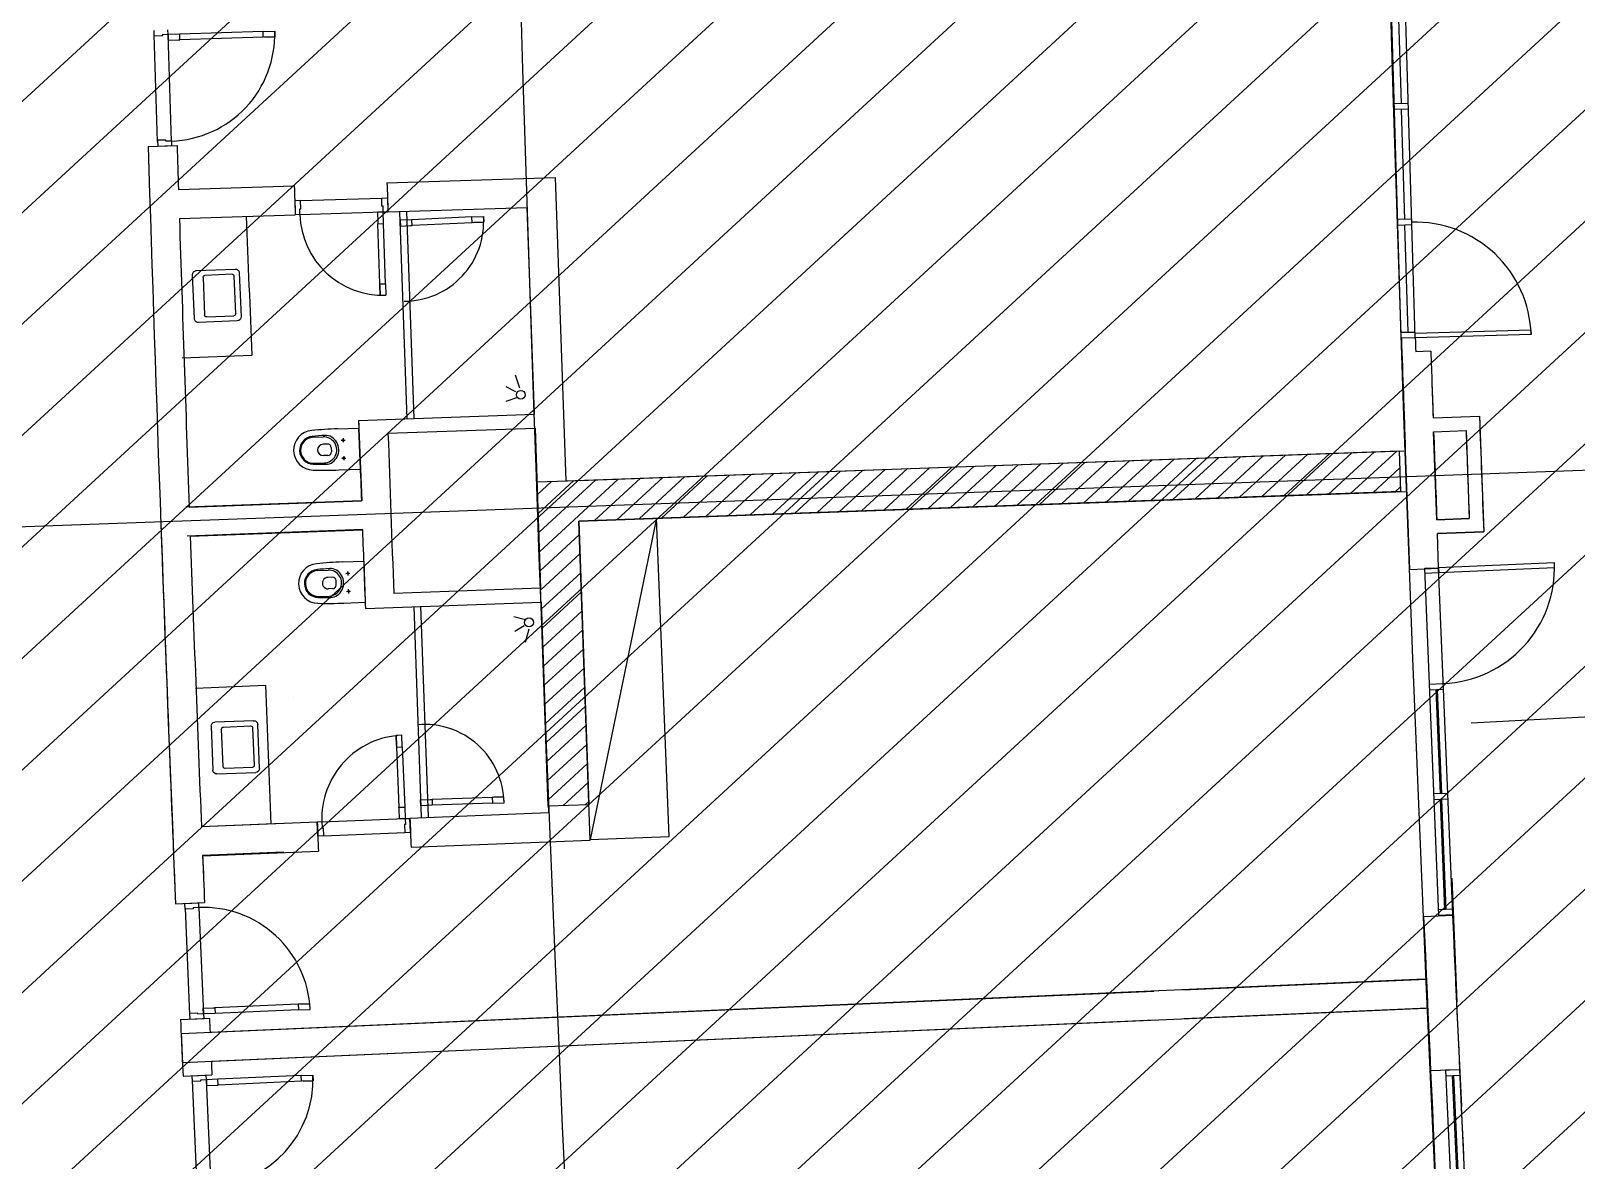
# Model space of a CAD drawing. Extents: x -678889171 to 586587, y -792238163 to 335485.
# Drawn here: x -678721617 to -678708285, y -792076252 to -792066502 of the extents above; entities that cross this region are included whole.
import ezdxf
from ezdxf.enums import TextEntityAlignment as Align

# ---------------------------------------------------------------- set-up
doc = ezdxf.new("R2010")
doc.units = 0
doc.header["$MEASUREMENT"] = 0
doc.layers.get('0').update_dxf_attribs({"color": 8})
for name, color, linetype in [('A-FLOR-PATT', 252, 'Continuous'), ('A-SITE-PATT', 252, 'Continuous'), ('A-WALL', 252, 'Continuous')]:
    doc.layers.add(name, color=color, linetype=linetype)
doc.layers.add('BASEMENT3 LAYOUT$0$HATCH3', color=252, linetype='Continuous', lineweight=15)
doc.styles.add('Ground floor Towers$0$$Bas01-Rname$0$EN-SC', font='swissc.ttf')
doc.styles.add('Ground floor Towers$0$$Bas01-Rname$0$EN-SCL', font='swisscl.ttf')
doc.styles.add('Ground floor Towers$0$04-Ground Floor$0$V2-lower ground$0$LEVEL  FOR LICENSE LOWER GR$0$$LG- LEVEL$0$AR-SR', font='sarb.shx')

# ---------------------------------------------------------------- blocks, each defined once
blk = doc.blocks.new('A$C61C61320')
at = {"layer": 'BASEMENT3 LAYOUT$0$HATCH3'}
h = blk.add_hatch(dxfattribs=at)
h.set_pattern_fill('JIS_WOOD', color=256, scale=1000, style=0)
h.set_pattern_definition([(45, (-845711.5632553247, -468029.5931597503), (-499.9999991609842, 499.9999991609843), [])])
h.paths.add_polyline_path([(11086.00013759569, -61354.85490543771), (12440.74077330553, -169431.9252005816), (-18168.17453308101, -169031.9252005816), (-24087.31416799291, -98540.68329571502), (-23668.41511030192, -60233.84526748693)])
blk.add_line((2406.59903394361, -131961.077518906), (14788.43131606025, -130775.3980274644))
blk = doc.blocks.new('GR')
at = {"layer": 'A-FLOR-PATT'}
for p, q in [((89486.40974282326, 118692.9862624018), (89068.0241117713, 124678.381275576)), ((89606.11764308672, 118701.3539750229), (89187.73201203479, 124686.748988197)), ((89405.05854247494, 120717.2409356587), (89338.81415089173, 121664.9284794112)), ((79566.53155882582, 120940.8243389792), (78848.42352320037, 120888.6625793287)), ((79566.53155882582, 120940.8243389792), (79666.26878599601, 120948.0690278196)), ((79570.153903246, 120890.9557253941), (79566.53155882582, 120940.8243389792)), ((79666.26878599601, 120948.0690278196), (79669.89113041619, 120898.2004142345)), ((78629.72609231007, 120862.7505411629), (78626.1037478899, 120912.619154748)), ((78695.65276075718, 119955.1417739141), (78629.00162342597, 120872.72426388)), ((78699.54215132911, 120867.8218233512), (78629.72609231007, 120862.7505411629)), ((78748.68629603018, 120881.4178904884), (78698.81768244508, 120877.7955460682)), ((78698.81768244508, 120877.7955460682), (78699.54215132911, 120867.8218233512)), ((78748.68629603018, 120881.4178904884), (78745.78842049403, 120921.3127813564)), ((78848.42352320037, 120888.6625793287), (78748.68629603018, 120881.4178904884)), ((78748.68629603018, 120881.4178904884), (78752.30864045036, 120831.5492769033)), ((78815.33743336139, 119963.8354005225), (78748.68629603018, 120881.4178904884)), ((78752.30864045036, 120831.5492769033), (78839.08002808843, 120837.8521561944)), ((78839.08002808843, 120837.8521561944), (78852.04586762055, 120838.7939657436)), ((78852.04586762055, 120838.7939657436), (78848.42352320037, 120888.6625793287)), ((79570.153903246, 120890.9557253941), (78852.04586762055, 120838.7939657436)), ((79669.89113041619, 120898.2004142345), (79570.153903246, 120890.9557253941)), ((79669.89113041619, 120898.2004142345), (79583.11974277812, 120891.8975349434)), ((79583.11974277812, 120891.8975349434), (79669.89113041619, 120898.2004142345)), ((89464.91249260667, 120721.4247919692), (89345.20459234327, 120713.0570793481)), ((89468.39903953213, 120671.5465001927), (89348.69113926873, 120663.1787875717)), ((89474.78948098361, 119719.6751001296), (89408.5450894004, 120667.3626438822)), ((78614.77824207055, 119909.1692062434), (78865.18599194496, 119926.6353388298)), ((78764.74435089224, 119970.1867788194), (78694.9282918732, 119965.1154966311)), ((78694.9282918732, 119965.1154966311), (78698.55063629338, 119915.246883046)), ((78698.55063629338, 119915.246883046), (78818.23530889752, 119923.9405096545)), ((78765.46881977629, 119960.2130561024), (78764.74435089224, 119970.1867788194)), ((78815.33743336139, 119963.8354005225), (78765.46881977629, 119960.2130561024)), ((78815.33743336139, 119963.8354005225), (78818.23530889752, 119923.9405096545)), ((80687.66429750784, 119678.6666192208), (82136.35555257423, 119783.2900336378)), ((82136.35555257423, 119783.2900336378), (82334.22640988286, 117169.5631430691)), ((78636.56379964008, 119620.0671110128), (78636.89936517886, 119620.0905169665)), ((78892.34007484454, 119549.0096274335), (79889.7424207686, 119621.0412895376)), ((89534.64343111531, 119723.8589564401), (89414.93553085192, 119715.4912438191)), ((89538.1299780408, 119673.9806646637), (89418.42207777734, 119665.6129520426)), ((89542.77714602956, 118747.0484104888), (89478.27602790904, 119669.7968083532)), ((79949.02059379513, 119494.9568899459), (79899.15075222691, 119491.3514909445)), ((79899.15075222691, 119491.3514909445), (79907.80370983042, 119371.6638711809)), ((79949.02059379513, 119494.9568899459), (80647.19837575003, 119545.4324759664)), ((79954.06815239716, 119425.1391117505), (79949.02059379513, 119494.9568899459)), ((80647.19837575003, 119545.4324759664), (80697.06821731824, 119549.0378749679)), ((80652.24593435207, 119475.614697771), (80647.19837575003, 119545.4324759664)), ((80662.21990266572, 119476.3357775713), (80652.24593435207, 119475.614697771)), ((80665.82530166718, 119426.4659360031), (80662.21990266572, 119476.3357775713)), ((80697.06821731824, 119549.0378749679), (80705.72117492175, 119429.3502552043)), ((80705.72344803298, 119429.3197328937), (81905.87570121874, 119515.9938438262)), ((82040.77187561028, 117734.115687347), (81905.87570121874, 119515.9938438262)), ((35121.24014303024, 113310.0954566553), (113265, 119325)), ((78910.39907422173, 119299.6627301904), (79907.80150400673, 119371.6943983509)), ((79947.69958308499, 119374.548190382), (79907.80370983042, 119371.6638711809)), ((79944.09418408351, 119424.4180319502), (79954.06815239716, 119425.1391117505)), ((79947.69958308499, 119374.548190382), (79944.09418408351, 119424.4180319502)), ((79947.69958308499, 119374.548190382), (80665.82530166718, 119426.4659360031)), ((80665.82530166718, 119426.4659360031), (80615.95546009898, 119422.8605370017)), ((80615.95546009898, 119422.8605370017), (80622.22885436151, 119336.087012673)), ((80622.22885436151, 119336.087012673), (80623.1662581019, 119323.1208538652)), ((80623.1662581019, 119323.1208538652), (80673.0360996701, 119326.7262528667)), ((80665.82530166718, 119426.4659360031), (80705.72117492175, 119429.3502552043)), ((80673.0360996701, 119326.7262528667), (80665.82530166718, 119426.4659360031)), ((80710.53224928533, 118808.0799005573), (80673.0360996701, 119326.7262528667)), ((80943.91053416472, 117651.0783605461), (80809.01435977318, 119432.9565170252)), ((80914.10944173374, 119369.3441720763, -7.201218117357597e-08), (80814.48949563956, 119360.6340434786, -7.201218117357597e-08)), ((80814.48949563956, 119360.6340434786, -7.201218117357597e-08), (80818.84455993838, 119310.8240704316, -7.201218117357597e-08)), ((81003.7393346072, 117655.6076692807), (80868.84316021566, 119437.4858257598)), ((81432.1331614234, 119414.636840784, -7.178356899076456e-08), (80914.10944173374, 119369.3441720763, -7.200660526813213e-08)), ((80918.46450603257, 119319.5341990292, -7.201218117357597e-08), (80914.10944173374, 119369.3441720763, -7.201218117357597e-08)), ((81436.48822572222, 119364.8268677369, -7.178356898927422e-08), (80918.46450603257, 119319.5341990292, -7.200660526664178e-08)), ((81432.1331614234, 119414.636840784, -7.174067739747278e-08), (81531.75310751755, 119423.3469693816, -7.174067739747278e-08)), ((81436.48822572222, 119364.8268677369, -7.174067739747278e-08), (81432.1331614234, 119414.636840784, -7.174067739747278e-08)), ((81536.10817181638, 119373.5369963345, -7.174067739747278e-08), (81436.48822572222, 119364.8268677369, -7.174067739747278e-08)), ((81536.10817181638, 119373.5369963345, -7.174067739747278e-08), (81449.43881871445, 119365.9591844546, -7.174067739747278e-08)), ((81449.43881871445, 119365.9591844546, -7.174067739747278e-08), (81536.10817181638, 119373.5369963345, -7.174067739747278e-08)), ((81531.75310751755, 119423.3469693816, -7.174067739747278e-08), (81536.10817181638, 119373.5369963345, -7.174067739747278e-08)), ((80660.66240771711, 118804.4745015559), (80623.1662581019, 119323.1208538652)), ((80818.84455993838, 119310.8240704316, -7.201218117357597e-08), (80905.51391304031, 119318.4018823115, -7.201218117357597e-08)), ((80905.51391304031, 119318.4018823115, -7.201218117357597e-08), (80918.46450603257, 119319.5341990292, -7.201218117357597e-08)), ((80660.66240771713, 118804.4745015559), (80710.53224928533, 118808.0799005573)), ((80667.87320572005, 118704.7348184195), (80660.66240771713, 118804.4745015559)), ((80667.87320572005, 118704.7348184195), (80661.5998114575, 118791.5083427481)), ((80661.5998114575, 118791.5083427481), (80667.87320572005, 118704.7348184195)), ((80710.53224928533, 118808.0799005573), (80717.74304728826, 118708.3402174209)), ((89603.32849450542, 118741.2566146623), (90600.89449188884, 118810.9853302002)), ((90600.89449188884, 118810.9853302002), (90603.68364047012, 118771.0826905608)), ((80717.74304728826, 118708.3402174209), (80667.87320572005, 118704.7348184195)), ((89482.92319589779, 118742.8645541783), (89602.63109616128, 118751.2322667994)), ((89603.42927402881, 118751.2880603017), (89483.71979450827, 118742.9202372889)), ((89606.91582095422, 118701.4097685252), (89487.20634143369, 118693.0419455125)), ((89606.11764308673, 118701.3539750229), (89603.32849450542, 118741.2566146623)), ((90603.68364047012, 118771.0826905608), (89606.11764308673, 118701.3539750229)), ((89745.5958814003, 118590.8108433183), (89615.91047523124, 118581.7456921664)), ((89766.69760042877, 118314.1421195205), (89789.06385752856, 118018.7333667148)), ((78982.68534047072, 118096.0467739329), (79583.72737473536, 118144.9839161729)), ((81905.93595024574, 117954.4245746666), (81864.21078331415, 118064.3747842319)), ((89788.8114224135, 118017.5474649269), (90187.83675160588, 118048.300876959)), ((89789.01934422355, 118017.5634897372), (90187.83675160585, 118048.3008769592)), ((90187.83675160585, 118048.3008769592), (90264.68067804805, 117051.2514787787)), ((81870.83165750818, 117921.8766393276), (81785.1502036399, 117961.0410627584)), ((81886.9109889072, 117872.1200220675), (81789.17342895607, 117835.0294515214)), ((89798.15273099847, 117897.9115402952), (90077.41278462436, 117919.4344834894)), ((89798.15273099858, 117897.9115402949), (90077.32487510156, 117919.4277081854)), ((89856.55374628195, 117140.1587314574), (89798.15273099847, 117897.9115402952)), ((90077.41278462436, 117919.4344834894), (90135.8141399229, 117161.6773145201)), ((80525.73810541828, 117619.5903552574), (82040.77187561028, 117734.115687347)), ((80526.41019528489, 117619.6411602735, 1.526514042136539e-07), (80581.2712408562, 116927.577748732, 1.526514042136539e-07)), ((80784.08397697864, 117518.7770237173), (82049.83049313554, 117614.4580857215)), ((82049.83049313554, 117614.4580857215), (82154.18175955837, 116236.0554506692)), ((82334.22640988286, 117169.5631430691), (89546.81585283892, 117721.7749063256)), ((82526.8901242259, 117184.4071151935), (89506.35196247758, 117720.2422263273)), ((87574.3613131198, 117220.8873082061, 1.820218488482193e-08), (87954.58199848986, 117601.1079935762, 1.820218488482193e-08)), ((87765.83829510018, 117235.5875948898, 1.820218488482193e-08), (88146.05898047019, 117615.8082802599, 1.820218488482193e-08)), ((87957.3152770805, 117250.2878815735, 1.820218488482193e-08), (88337.53596245052, 117630.5085669436, 1.820218488482193e-08)), ((88148.79225906084, 117264.9881682572, 1.820218488482193e-08), (88529.01294443084, 117645.2088536272, 1.820218488482193e-08)), ((88340.26924104117, 117279.6884549409, 1.820218488482193e-08), (88720.48992641117, 117659.9091403109, 1.820218488482193e-08)), ((88531.74622302149, 117294.3887416246, 1.820218488482193e-08), (88911.9669083915, 117674.6094269946, 1.820218488482193e-08)), ((88723.22320500186, 117309.0890283084, 1.820218488482193e-08), (89103.44389037183, 117689.3097136783, 1.820218488482193e-08)), ((88914.70018698218, 117323.789314992, 1.820218488482193e-08), (89294.92087235216, 117704.010000362, 1.820218488482193e-08)), ((89106.17716896252, 117338.4896016757, 1.820218488482193e-08), (89486.39785433249, 117718.7102870457, 1.820218488482193e-08)), ((89506.35196247758, 117720.2422263273), (89533.1437161706, 117371.269158693)), ((89639.97110120859, 116702.5114296149), (89561.02289685166, 117722.8626289648)), ((80138.89765931426, 117457.3544794261, 5.370380428590537e-08), (80227.10420081347, 117464.5396600863, 5.370380830146865e-08)), ((80348.16037128547, 117539.1639966765, 5.370382239525331e-08), (80531.87350424158, 117553.1289952588, 5.370382239525331e-08)), ((80398.5294590266, 117460.2548029031, 5.37038160427639e-08), (80401.18233900705, 117425.3554873252, 5.37038160427639e-08)), ((80558.78128690057, 117199.1502229681, 5.370382239525331e-08), (80531.87350424158, 117553.1289952588, 5.370382239525331e-08)), ((85851.06847529678, 117088.5847280528, 1.820218488482193e-08), (86231.28916066691, 117468.8054134229, 1.820218488482193e-08)), ((86042.54545727713, 117103.2850147365, 1.820218488482193e-08), (86422.76614264723, 117483.5057001066, 1.820218488482193e-08)), ((86234.02243925746, 117117.9853014202, 1.820218488482193e-08), (86614.24312462757, 117498.2059867903, 1.820218488482193e-08)), ((86425.4994212378, 117132.6855881039, 1.820218488482193e-08), (86805.72010660789, 117512.906273474, 1.820218488482193e-08)), ((86616.97640321814, 117147.3858747876, 1.820218488482193e-08), (86997.1970885882, 117527.6065601577, 1.820218488482193e-08)), ((86808.45338519847, 117162.0861614713, 1.820218488482193e-08), (87188.67407056855, 117542.3068468414, 1.820218488482193e-08)), ((86999.93036717881, 117176.786448155, 1.820218488482193e-08), (87380.15105254887, 117557.0071335251, 1.820218488482193e-08)), ((87191.40734915916, 117191.4867348387, 1.820218488482193e-08), (87571.6280345292, 117571.7074202088, 1.820218488482193e-08)), ((87382.8843311395, 117206.1870215224, 1.820218488482193e-08), (87763.10501650954, 117586.4077068925, 1.820218488482193e-08)), ((89297.65415094286, 117353.1898883595, 1.820218488482193e-08), (89517.64252302813, 117573.1782604447, 1.820218488482193e-08)), ((80267.01051818843, 117404.7263796917, 5.370380990129217e-08), (80228.03687322662, 117401.76378857, 5.370380812776408e-08)), ((80299.19811438135, 117377.086577751, 5.370381126253991e-08), (80302.16933995948, 117337.9993443037, 5.370381126253991e-08)), ((80382.40624122784, 117441.478705124, 5.370381524870272e-08), (80417.3055568058, 117444.1315851044, 5.370381683682507e-08)), ((89533.1437161706, 117371.269158693), (82460.35008218177, 116828.2686737315)), ((82460.35561704103, 116828.1955623559), (89573.63627353794, 117372.8040257835)), ((84127.77563747372, 116956.2821478995, 1.820218488482193e-08), (84507.99632284392, 117336.5028332697, 1.820218488482193e-08)), ((84319.25261945404, 116970.9824345832, 1.820218488482193e-08), (84699.47330482425, 117351.2031199534, 1.820218488482193e-08)), ((84510.7296014344, 116985.6827212669, 1.820218488482193e-08), (84890.95028680458, 117365.9034066371, 1.820218488482193e-08)), ((84702.20658341475, 117000.3830079506, 1.820218488482193e-08), (85082.4272687849, 117380.6036933208, 1.820218488482193e-08)), ((84893.68356539507, 117015.0832946343, 1.820218488482193e-08), (85273.90425076523, 117395.3039800045, 1.820218488482193e-08)), ((85085.1605473754, 117029.783581318, 1.820218488482193e-08), (85465.38123274555, 117410.0042666881, 1.820218488482193e-08)), ((85276.63752935574, 117044.4838680017, 1.820218488482193e-08), (85656.85821472589, 117424.7045533718, 1.820218488482193e-08)), ((85468.1145113361, 117059.1841546854, 1.820218488482193e-08), (85848.33519670625, 117439.4048400556, 1.820218488482193e-08)), ((85659.59149331643, 117073.8844413691, 1.820218488482193e-08), (86039.81217868658, 117454.1051267392, 1.820218488482193e-08)), ((89489.13113292323, 117367.8901750431, 1.820218488482193e-08), (89530.24657058604, 117409.0056127059, 1.820218488482193e-08)), ((80155.84383519812, 117234.4231955514, 5.370380428590538e-08), (80244.12295308014, 117240.6536153079, 5.370380830146865e-08)), ((80274.52953801877, 117305.8117481108, 5.370380990129217e-08), (80235.55589305697, 117302.8491569891, 5.370380812776408e-08)), ((80375.06815394448, 117185.1852243859, 5.370382239525331e-08), (80558.78128690057, 117199.1502229681, 5.370382239525331e-08)), ((80394.15470971276, 117286.9245932787, 5.370381524870272e-08), (80429.05402529071, 117289.5774732592, 5.370381683682507e-08)), ((80410.2779275115, 117305.700691058, 5.37038160427639e-08), (80412.93080749197, 117270.80137548, 5.37038160427639e-08)), ((82130.37891551037, 116549.8756836058, 1.820218488482193e-08), (82784.70348502096, 117204.2002531164, 1.820218488482193e-08)), ((82527.82388838357, 117183.6837210992), (83162.15245859703, 117232.4866838714)), ((82595.959781631, 116838.6798544298, 1.820218488482193e-08), (82976.18046700128, 117218.9005398001, 1.820218488482193e-08)), ((82787.43676361136, 116853.3801411136, 1.820218488482193e-08), (83167.65744898163, 117233.6008264838, 1.820218488482193e-08)), ((82978.91374559168, 116868.0804277972, 1.820218488482193e-08), (83359.13443096195, 117248.3011131675, 1.820218488482193e-08)), ((83170.39072757201, 116882.7807144809, 1.820218488482193e-08), (83550.61141294226, 117263.0013998512, 1.820218488482193e-08)), ((83361.86770955239, 116897.4810011647, 1.820218488482193e-08), (83742.0883949226, 117277.7016865349, 1.820218488482193e-08)), ((83553.34469153271, 116912.1812878484, 1.820218488482193e-08), (83933.56537690293, 117292.4019732186, 1.820218488482193e-08)), ((83744.82167351304, 116926.8815745321, 1.820218488482193e-08), (84125.04235888326, 117307.1022599023, 1.820218488482193e-08)), ((83936.29865549342, 116941.5818612158, 1.820218488482193e-08), (84316.5193408636, 117321.802546586, 1.820218488482193e-08)), ((82084.95583505128, 117150.4784378125), (82526.8901242259, 117184.4071151935)), ((82296.3992742383, 114357.4678330652), (82084.95583505128, 117150.4784378125)), ((82093.0477181926, 117042.874572178, 1.820218488482193e-08), (82210.27253907998, 117160.0993930653, 1.820218488482193e-08)), ((82105.49145063186, 116878.5416093206, 1.820218488482193e-08), (82401.74952106031, 117174.799679749, 1.820218488482193e-08)), ((82117.93518307115, 116714.2086464633, 1.820218488482193e-08), (82593.22650304063, 117189.4999664327, 1.820218488482193e-08)), ((90135.8141399229, 117161.6773145201), (89856.55374628195, 117140.1587314574)), ((89856.55374638876, 117140.1587300715), (90135.72589049174, 117161.674897962)), ((80581.42003858452, 116927.5893654168, 1.526514042136539e-07), (79068.28124361979, 116809.458150452)), ((79096.19798708119, 116811.9461813118, 1.526514042136539e-07), (80578.58936775685, 116925.7086574645, 1.526514042136539e-07)), ((89865.86278552655, 117020.5203183904), (90264.68019290885, 117051.2577056125)), ((90264.68067804805, 117051.2514787787), (89865.86278552673, 117020.5203183904)), ((89889.04441993366, 116723.9287874158), (89865.86278559618, 117020.5203183957)), ((82460.35008218177, 116828.2686737315), (82645.40061015278, 114383.8888006837)), ((82668.36053852346, 114080.605219646), (82460.35561704103, 116828.1955623559)), ((83129.95656136502, 116879.4616882137), (82667.99487819624, 114085.4353206674)), ((83348.1300220497, 114139.1773048449), (83129.95656136502, 116879.4616882137)), ((90885.44813996223, 116808.7005563494), (89888.83301058612, 116726.4916954843)), ((90888.73649439783, 116768.8359514334), (90885.44813996223, 116808.7005563494)), ((80601.02720480469, 116678.3593886714, 1.52666415514833e-07), (79087.7396121116, 116560.2165570218)), ((79115.37844042745, 116562.6830415727, 1.526514042136539e-07), (80597.76994584138, 116676.4455272981, 1.526514042136539e-07)), ((82142.82264794965, 116385.5427207485, 1.820218488482193e-08), (82469.1611357039, 116711.8812085027, 1.820218488482193e-08)), ((89639.97110120859, 116702.5114296149), (89889.04441993366, 116723.9287874158)), ((89769.23012507346, 116716.7770079715), (89888.836227305, 116726.4919608253)), ((90012.10394641806, 113726.6244521802), (89769.23012507346, 116716.7770079715)), ((89772.61684387572, 116675.6615173676), (89892.22294610731, 116685.3764702213)), ((89888.83301058612, 116726.4916954843), (89892.1213650217, 116686.6270905684)), ((90131.71004864966, 113736.3394050339), (89888.83622730499, 116726.4919608253)), ((89892.1213650217, 116686.6270905684), (90888.73649439783, 116768.8359514334)), ((82155.26638038892, 116221.2097578911, 1.820218488482193e-08), (82481.60208899356, 116547.5454664958, 1.820218488482193e-08)), ((80436.21087296141, 116392.2250899609, 5.19594785643961e-08), (80619.89941011369, 116406.5099674475, 5.19594785643961e-08)), ((80619.89941011369, 116406.5099674475, 5.19594785643961e-08), (80647.4235359813, 116052.5785863929, 5.19594785643961e-08)), ((80227.09093333616, 116310.0513071258, 5.195946045504817e-08), (80315.28482953765, 116317.3900711345, 5.195946447061145e-08)), ((80355.29523940658, 116257.6463703778, 5.195946607043497e-08), (80316.3268122978, 116254.6159188552, 5.195946429690688e-08)), ((80470.62679059443, 116294.5995789133, 5.195947141784552e-08), (80505.521433797, 116297.3132251256, 5.195947300596787e-08)), ((80489.43093530186, 116278.5090804182, 5.195947221190669e-08), (80486.71728908956, 116313.4037236208, 5.195947221190669e-08)), ((82167.71011282818, 116056.8767950337, 1.820218488482193e-08), (82494.04304228324, 116383.2097244888, 1.820218488482193e-08)), ((80362.98648809973, 116158.7449816436, 5.195946607043497e-08), (80324.01806099096, 116155.7145301211, 5.195946429690688e-08)), ((80390.57019980568, 116190.980658285, 5.19594674316827e-08), (80387.53091604791, 116230.0626586718, 5.19594674316827e-08)), ((80482.64436667747, 116140.0661590163, 5.195947141784552e-08), (80517.53900988004, 116142.7798052286, 5.195947300596787e-08)), ((80501.4485113849, 116123.9756605212, 5.195947221190669e-08), (80498.7348651726, 116158.8703037237, 5.195947221190669e-08)), ((82154.18175955837, 116236.0554506692), (80890.3833480512, 116137.1246764454)), ((82180.15384526744, 115892.5438321764, 1.820218488482193e-08), (82506.48399557293, 116218.8739824819, 1.820218488482193e-08)), ((80244.4252742558, 116087.1498696428, 5.195946045504817e-08), (80332.69340925729, 116093.5340005727, 5.195946447061145e-08)), ((80463.73499882904, 116038.2937089063, 5.19594785643961e-08), (80647.4235359813, 116052.5785863929, 5.19594785643961e-08)), ((80650.4990376937, 115997.9793034972), (82163.24040673023, 116116.3974574343)), ((81066.37906528467, 116033.3601306333), (81203.78315351135, 114218.3542972477)), ((81126.20786572715, 116037.8894393679), (81263.61195395383, 114222.8836059823)), ((82163.24040673023, 116116.3974574343), (82300.64449495691, 114301.3916240486)), ((82192.5975777067, 115728.210869319, 1.820218488482193e-08), (82518.92494886262, 116054.5382404749, 1.820218488482193e-08)), ((82034.28140331553, 115956.6366383798), (81932.02044615068, 115978.3400410708)), ((82026.00244476079, 115905.0059817439), (81947.32023437948, 115853.1960080982)), ((82065.672375658, 115878.2109067106), (82041.25705696829, 115763.1720856447)), ((82205.04131014599, 115563.8779064617, 1.820218488482193e-08), (82531.36590215228, 115890.2024984679, 1.820218488482193e-08)), ((82217.48504258522, 115399.5449436043, 1.820218488482193e-08), (82543.80685544199, 115725.866756461, 1.820218488482193e-08)), ((89850.1880655219, 115720.0594893744), (89969.79416775343, 115729.7744422282)), ((89854.2359625443, 115670.2236134445), (89973.84206477585, 115679.9385662984)), ((89907.93072688731, 115674.5849469749), (89980.79287329249, 114777.5391802154)), ((89919.89133711043, 115675.5564422602), (89992.75348351612, 114778.5106754959)), ((82229.92877502448, 115235.2119807469, 1.820218488482193e-08), (82556.24780873161, 115561.531014454, 1.820218488482193e-08)), ((82242.37250746378, 115070.8790178895, 1.820218488482193e-08), (82568.6887620213, 115397.1952724471, 1.820218488482193e-08)), ((79214.78726607781, 115253.2395029683), (79815.81510417291, 115302.3506898641)), ((80059.94485555851, 115209.2291783295, -3.542640613109899e-08), (80060.42895611741, 115209.2669722103)), ((82254.816239903, 114906.5460550321, 1.820218488482193e-08), (82581.12971531098, 115232.8595304401, 1.820218488482193e-08)), ((82267.25997234228, 114742.2130921748, 1.820218488482193e-08), (82593.57066860066, 115068.5237884332, 1.820218488482193e-08)), ((81009.38551386209, 114918.2799372451), (80959.5516038795, 114914.2079087769)), ((80959.5516038795, 114914.2079087769), (80966.63693341416, 114827.4969054072)), ((80966.63693341416, 114827.4969054072), (80959.5516038795, 114914.2079087769)), ((80959.5516038795, 114914.2079087769), (80967.6956608159, 114814.5400888117)), ((80967.6956608159, 114814.5400888117), (81017.52957079848, 114818.6121172799)), ((80967.69566081588, 114814.5400888117), (81010.04475688512, 114296.2674249929)), ((81017.52957079848, 114818.6121172799), (81009.38551386209, 114918.2799372451)), ((81017.52957079846, 114818.6121172799), (81059.8786668677, 114300.3394534611)), ((82279.70370478158, 114577.8801293174, 1.820218488482193e-08), (82606.01162189036, 114904.1880464262, 1.820218488482193e-08)), ((82292.1474372208, 114413.54716646, 1.820218488482193e-08), (82618.45257518001, 114739.8523044192, 1.820218488482193e-08)), ((90046.7042116113, 114782.8927995467), (89927.09810937579, 114773.1778467419)), ((90050.75210861335, 114733.0569236152), (89931.14600637785, 114723.3419708103)), ((90061.7508137407, 113780.8216616183), (89984.8407703149, 114727.7033042855)), ((90073.71142396425, 113781.7931568988), (89996.80138053847, 114728.6747995661)), ((82422.38227797952, 114367.0053119221, 1.820218488482193e-08), (82630.8935284697, 114575.5165624123, 1.820218488482193e-08)), ((81810.68953296242, 114414.2847159293, -2.237215928462845e-06), (81292.20061679967, 114374.6710337457, -2.237448200093919e-06)), ((81910.3989399168, 114421.9027317338, -2.237171260841485e-06), (81810.68953296242, 114414.2847159293, -2.237171260841485e-06)), ((81810.68953296242, 114414.2847159293, -2.237171260841485e-06), (81814.49854086469, 114364.4300124521, -2.237171260841485e-06)), ((81910.3989399168, 114421.9027317338, -2.237171260841485e-06), (81823.6517558665, 114415.2750579839, -2.237171260841485e-06)), ((81823.6517558665, 114415.2750579839, -2.237171260841485e-06), (81910.3989399168, 114421.9027317338, -2.237171260841485e-06)), ((81914.20794781907, 114372.0480282566, -2.237171260841485e-06), (81910.3989399168, 114421.9027317338, -2.237171260841485e-06)), ((82613.63788086374, 114381.4842195097, 1.820218488482193e-08), (82643.33448175938, 114411.1808204053, 1.820218488482193e-08)), ((81010.04475688512, 114296.2674249929), (81059.8786668677, 114300.3394534611)), ((81011.10348428685, 114283.3106083974), (81010.04475688512, 114296.2674249929)), ((81018.18881382151, 114196.5996050277), (81011.10348428685, 114283.3106083974)), ((81059.8786668677, 114300.3394534611), (81068.0227238041, 114200.6716334959)), ((82300.64449495691, 114301.3916240486), (81107.88991902872, 114203.9292617647)), ((81192.49120984529, 114367.0530179411, -2.237454006884696e-06), (81279.2383938956, 114373.6806916911, -2.237454006884696e-06)), ((81196.30021774756, 114317.1983144639, -2.237454006884696e-06), (81192.49120984529, 114367.0530179411, -2.237454006884696e-06)), ((81296.00962470194, 114324.8163302685, -2.237454006884696e-06), (81196.30021774756, 114317.1983144639, -2.237454006884696e-06)), ((81279.2383938956, 114373.6806916911, -2.237454006884696e-06), (81292.20061679967, 114374.6710337457, -2.237454006884696e-06)), ((81292.20061679967, 114374.6710337457, -2.237454006884696e-06), (81296.00962470194, 114324.8163302685, -2.237454006884696e-06)), ((81814.49854086469, 114364.4300124521, -2.239746388759991e-06), (81296.00962470194, 114324.8163302685, -2.239978660391066e-06)), ((81814.49854086469, 114364.4300124521, -2.237171260841485e-06), (81914.20794781907, 114372.0480282566, -2.237171260841485e-06)), ((82645.40061015278, 114383.8888006837), (82296.3992742383, 114357.4678330652)), ((80310.54729206882, 114138.7768007793), (79313.86900861666, 114057.3362245679)), ((80350.4144200549, 114142.0344235539), (80310.54729206885, 114138.7768007793)), ((80320.32016039251, 114019.1754168212), (80310.54729206885, 114138.7768007793)), ((80350.4144200549, 114142.0344235539), (81068.0227238041, 114200.6716334959)), ((80350.4144200549, 114142.0344235539), (80354.48644852311, 114092.2005135713)), ((81068.0227238041, 114200.6716334959), (81018.18881382151, 114196.5996050277)), ((81072.0947522723, 114150.8377235133), (81062.12797027577, 114150.0233178197)), ((81062.12797027577, 114150.0233178197), (81067.82881013124, 114080.2558438442)), ((81068.0227238041, 114200.6716334959), (81107.88985179017, 114203.9292562705)), ((81068.0227238041, 114200.6716334959), (81072.0947522723, 114150.8377235133)), ((81117.66272011383, 114084.3278723124), (81107.88985179017, 114203.9292562705)), ((82668.02561028757, 114085.0293725932), (83348.1300220497, 114139.1773048449)), ((80012.40698546002, 114116.5967029692), (79313.4191905968, 114058.9588231581)), ((80370.1540703751, 114023.2474452894), (80320.32016039251, 114019.1754168212)), ((80354.48644852311, 114092.2005135713), (80364.45323051962, 114093.0149192649)), ((80364.45323051962, 114093.0149192649), (80370.1540703751, 114023.2474452894)), ((80370.1540703751, 114023.2474452894), (81067.82881013124, 114080.2558438442)), ((81067.82881013124, 114080.2558438442), (81117.66272011383, 114084.3278723124)), ((81128.19886356872, 113954.7555283769), (82668.36053852344, 114080.605219646)), ((90110.53182672776, 114053.8727949448), (90197.90157734268, 112988.1996738964)), ((80032.19151442098, 113867.3796194497), (79333.69253934787, 113809.7820472611)), ((79334.17810419493, 113808.1625035219), (80330.85630384705, 113889.6030728858)), ((89884.52912184599, 113712.4700043282), (90133.6385964416, 113733.8904711062)), ((90127.6621516516, 113786.1752809165), (90008.05604941609, 113776.4603281116)), ((90131.71004865364, 113736.3394049849), (90012.10394641806, 113726.6244521802)), ((79118.1090231041, 113384.3634647596), (79367.2189485353, 113405.4480568482)), ((79197.8336181712, 113390.9958807988, -4.389445084931876e-09), (79317.420384437, 113400.9460232126, -4.383230884605823e-09)), ((79201.97951084358, 113341.1680615214, -4.389445084933493e-09), (79197.8336181712, 113390.9958807988, -4.389445084931876e-09)), ((79201.15033230903, 113351.1336253769, -4.389445084933173e-09), (79277.43475748097, 112434.3017506716, -4.38944508496292e-09)), ((79271.73845783192, 113346.9723112627, -4.385820134743297e-09), (79201.97951084358, 113341.1680615214, -4.389445084933493e-09)), ((79320.73709857491, 113361.0837677906, -4.383230884607116e-09), (79270.90927929744, 113356.9378751182, -4.385820134742975e-09)), ((79270.90927929744, 113356.9378751182, -4.385820134742975e-09), (79271.73845783192, 113346.9723112627, -4.385820134743297e-09)), ((79320.73709857491, 113361.0837677906, -4.383230884607116e-09), (79317.420384437, 113400.9460232126, -4.383230884605823e-09)), ((79320.73709857491, 113361.0837677906, -4.383230884607116e-09), (79397.02152374685, 112444.2518930853, -4.383230884636864e-09)), ((79460.19613161437, 112289.3130049185), (89912.41196172201, 113173.9855317894)), ((87831.69087734653, 112995.2948306568), (89929.82756232255, 113172.0116408577)), ((90276.5795594765, 112087.2433669721), (90184.03101927525, 113152.4792290956)), ((79211.00394411576, 112269.2123463794), (87582.57293102861, 112974.3127234603)), ((87852.5079887382, 112748.7419678711), (89950.57183306129, 112926.3214852541)), ((79481.15503382069, 112041.0808058116), (89933.73374431816, 112921.4554645836)), ((79232.12033842332, 112019.1148486871), (87603.3986910055, 112727.6574289107)), ((80210.05186722484, 112562.0723521899, -4.340767182407181e-09), (79492.53126962938, 112502.3714977075, -4.378052384363532e-09)), ((80309.70750577976, 112570.3641375347, -4.335588682135466e-09), (80210.05186722484, 112562.0723521899, -4.335588682135466e-09)), ((80210.05186722484, 112562.0723521899, -4.335588682135466e-09), (80214.19775989723, 112512.2445329124, -4.335588682135466e-09)), ((80309.70750577976, 112570.3641375347, -4.335588682135466e-09), (80223.00710023698, 112563.1502842847, -4.335588682135466e-09)), ((80223.00710023698, 112563.1502842847, -4.335588682135466e-09), (80309.70750577976, 112570.3641375347, -4.335588682135466e-09)), ((80313.85339845215, 112520.5363182572, -4.335588682135466e-09), (80309.70750577976, 112570.3641375347, -4.335588682135466e-09)), ((79201.0269607749, 112387.8060669738), (79450.13630429149, 112408.8906098093)), ((79346.36452593491, 112450.0715642684, -4.385820134772398e-09), (79276.60557894656, 112444.2673145271, -4.389445084962594e-09)), ((79276.60557894656, 112444.2673145271, -4.389445084962594e-09), (79280.75147161895, 112394.4394952496, -4.389445084964211e-09)), ((79280.75147161895, 112394.4394952496, -4.389445084964211e-09), (79400.33823788476, 112404.3896376633, -4.383230884638157e-09)), ((79347.19370446939, 112440.1060004129, -4.385820134772722e-09), (79346.36452593491, 112450.0715642684, -4.385820134772398e-09)), ((79397.02152374685, 112444.2518930853, -4.383230884636864e-09), (79347.19370446939, 112440.1060004129, -4.385820134772722e-09)), ((79392.87563107446, 112494.0797123628, -4.378725589398855e-09), (79479.57603661725, 112501.2935656127, -4.378725589398855e-09)), ((79397.02152374685, 112444.2518930853, -4.378725589398855e-09), (79392.87563107446, 112494.0797123628, -4.378725589398855e-09)), ((79496.67716230177, 112452.5436784301, -4.378725589398855e-09), (79397.02152374685, 112444.2518930853, -4.378725589398855e-09)), ((79397.02152374685, 112444.2518930853, -4.383230884636864e-09), (79400.33823788476, 112404.3896376633, -4.383230884638157e-09)), ((79479.57603661725, 112501.2935656127, -4.378725589398855e-09), (79492.53126962938, 112502.3714977075, -4.378725589398855e-09)), ((79492.53126962938, 112502.3714977075, -4.378725589398855e-09), (79496.67716230177, 112452.5436784301, -4.378725589398855e-09)), ((80214.19775989723, 112512.2445329125, -4.340767182408797e-09), (79496.67716230177, 112452.5436784301, -4.378052384365149e-09)), ((80214.19775989723, 112512.2445329124, -4.335588682135466e-09), (80313.85339845215, 112520.5363182572, -4.335588682135466e-09)), ((89996.53332865238, 112385.9191052835), (90245.70777434671, 112406.5700699875)), ((90244.21714141195, 112403.8324456219), (90124.67537537565, 112393.3555103397)), ((90124.67537537565, 112393.3555103397), (90386.5987562071, 109404.8113593234)), ((90244.21714141624, 112403.832445573), (90506.14052224763, 109415.2882945566)), ((90248.58253111283, 112354.0233764401), (90129.04076507658, 112343.5464411579)), ((90182.70664695295, 112348.2498514381), (90265.64905088292, 111401.8775369495)), ((90194.66082355658, 112349.2975449662), (90277.60322748656, 111402.9252304777)), ((79242.16920665892, 111900.5271975249), (79491.28719876226, 111921.5093085777)), ((79321.8772986886, 111907.3550862907, -4.389445084964211e-09), (79441.43943673288, 111917.5969194394, -4.383230884638157e-09)), ((79326.14472916724, 111857.5375287722, -4.389445084962594e-09), (79321.8772986886, 111907.3550862907, -4.389445084964211e-09)), ((79403.81196387847, 110950.8579819356, -4.389445084933173e-09), (79325.29124307145, 111867.5010402759, -4.38944508496292e-09)), ((79395.88930969304, 111863.5119314423, -4.385820134772398e-09), (79326.14472916724, 111857.5375287722, -4.389445084962594e-09)), ((79444.8533811158, 111877.7428734246, -4.383230884636864e-09), (79395.03582359731, 111873.475442946, -4.385820134772722e-09)), ((79395.03582359731, 111873.475442946, -4.385820134772722e-09), (79395.88930969304, 111863.5119314423, -4.385820134772398e-09)), ((79444.8533811158, 111877.7428734246, -4.383230884636864e-09), (79441.43943673288, 111917.5969194394, -4.383230884638157e-09)), ((79544.48849615279, 111886.2777343819, -4.378725589398855e-09), (79444.8533811158, 111877.7428734246, -4.378725589398855e-09)), ((79444.8533811158, 111877.7428734246, -4.378725589398855e-09), (79449.12081159445, 111827.9253159061, -4.378725589398855e-09)), ((79523.37410192283, 110961.0998150844, -4.383230884607116e-09), (79444.8533811158, 111877.7428734246, -4.383230884636864e-09)), ((80261.86132441908, 111947.7287332744, -4.340767182408797e-09), (79544.48849615279, 111886.2777343819, -4.378052384365149e-09)), ((79548.75592663142, 111836.4601768634, -4.378725589398855e-09), (79544.48849615279, 111886.2777343819, -4.378725589398855e-09)), ((80266.12875489773, 111897.9111757559, -4.340767182407181e-09), (79548.75592663142, 111836.4601768634, -4.378052384363532e-09)), ((80261.86132441908, 111947.7287332744, -4.335588682135466e-09), (80361.49643945607, 111956.2635942317, -4.335588682135466e-09)), ((80266.12875489773, 111897.9111757559, -4.335588682135466e-09), (80261.86132441908, 111947.7287332744, -4.335588682135466e-09)), ((80365.76386993472, 111906.4460367132, -4.335588682135466e-09), (80266.12875489773, 111897.9111757559, -4.335588682135466e-09)), ((80365.76386993472, 111906.4460367132, -4.335588682135466e-09), (80279.08131985253, 111899.0207076803, -4.335588682135466e-09)), ((80279.08131985253, 111899.0207076803, -4.335588682135466e-09), (80365.76386993472, 111906.4460367132, -4.335588682135466e-09)), ((80361.49643945607, 111956.2635942317, -4.335588682135466e-09), (80365.76386993472, 111906.4460367132, -4.335588682135466e-09)), ((79449.12081159445, 111827.9253159061, -4.378725589398855e-09), (79535.80336167662, 111835.350644939, -4.378725589398855e-09)), ((79535.80336167662, 111835.350644939, -4.378725589398855e-09), (79548.75592663142, 111836.4601768634, -4.378725589398855e-09))]:
    blk.add_line(p, q, dxfattribs=at)
at = {"layer": 'A-FLOR-PATT', "extrusion": (-4.216039628607652e-17, -3.495208837083682e-18, -1)}
for p, q in [((79075.1803695513, 118439.4893123352), (79043.78638499894, 118818.1742182791)), ((79074.42970159237, 118854.3576497936), (79408.56344213121, 118882.0582243986)), ((79135.19709702645, 118797.7165597957), (79161.97431914462, 118474.7206106079)), ((79384.41237370035, 118835.1986777764), (79150.51875532308, 118815.8082755527)), ((79429.28131157573, 118496.8810702919), (79402.5040894575, 118819.8770194799)), ((79444.74687364564, 118851.4149078052), (79476.14085819799, 118472.7300018612)), ((79445.49754160462, 118436.5465703467), (79111.36380106566, 118408.8459957417)), ((79180.06603490171, 118459.3989523111), (79413.95965327899, 118478.7893545348))]:
    blk.add_line(p, q, dxfattribs=at)
at = {"layer": 'A-FLOR-PATT', "extrusion": (-4.216952699546926e-17, -3.383266586042089e-18, -1)}
for p, q in [((79361.71603441203, 114929.3258653659), (79392.1045530641, 114550.5589473412)), ((79726.66140908445, 114992.2412144718), (79392.45530494489, 114965.4278156611)), ((79468.44174734992, 114926.6765715181), (79702.38602024759, 114945.4459506855)), ((79720.43699539523, 114930.0763154192), (79746.35661424557, 114607.0104147507)), ((79793.15187803167, 114582.735025914), (79762.7633593796, 114961.5019439388)), ((79478.99173093378, 114585.5596957022), (79453.07211208344, 114908.6255963707)), ((79428.20650335914, 114519.8196768081), (79762.41260749882, 114546.6330756188)), ((79730.98697897908, 114588.9594396034), (79497.0427060813, 114570.1900604358))]:
    blk.add_line(p, q, dxfattribs=at)
at = {"layer": 'A-FLOR-PATT'}
for centre, radius in [((81915.23224562775, 117897.0788272298), 38.24641586430788), ((80399.85589901682, 117442.8051451142, 5.37038160427639e-08), 7.499999999999998), ((80411.60436750174, 117288.251033269, 5.37038160427639e-08), 7.499999999999998), ((80488.07411219571, 116295.9564020195, 5.195947221190669e-08), 7.499999999999994), ((80500.09168827876, 116141.4229821224, 5.195947221190669e-08), 7.499999999999994), ((82066.08723681374, 115936.3037956655), 38.24641586430788)]:
    blk.add_circle(centre, radius, dxfattribs=at)
for centre, radius, start, end in [((687279.656740699, 163488.6097753342), 623072.5456272444, 169.8809308091749, 188.016783999427), ((687377.2148750997, 163494.3993246956), 622619.9563395467, 169.8833632136182, 188.0029312343603), ((687457.6315433225, 163499.1463224945), 615150.2507543761, 171.0710527946992, 188.0887984813754), ((687457.6315433222, 163499.1463224945), 607150.2507543757, 171.117562181745, 188.0887984813754), ((687457.6315433218, 163499.1463224948), 599650.2507543752, 171.0076615978963, 188.0887984813754), ((78748.68629603018, 120881.4178904884), 919.9999999997037, 274.1545405833705, 4.154540583370577), ((687457.6315433225, 163499.1463224945), 610400.2507543761, 184.0950922056947, 184.7093709173241), ((687457.6315433225, 163499.1463224945), 610150.2507543761, 184.0951352811521, 184.1306875487775), ((687457.6315433226, 163499.1463224945), 609150.2507543761, 184.1306875487775, 184.1542021829136), ((687457.6315433226, 163499.1463224945), 608350.2507543761, 184.1306875487775, 184.1542331054098), ((89606.11764954892, 118701.3539754746), 999.9999999999949, 3.998405631962231, 93.99840563279398), ((687004.1342578303, 169056.2547380455), 609550.2507543761, 184.6782591837441, 184.7910785927222), ((80665.82530166718, 119426.4659360031), 719.9999999997044, 184.1350716441283, 274.1350716441282), ((80848.61319622572, 119349.8728311744, -1.074619708469746e-07), 687.0797532929834, 272.2797342345244, 6.138767753125721), ((687457.6315433225, 163499.1463224945), 610150.2507543761, 184.1541636438235, 184.3884219152898), ((687464.9088011675, 163579.7552134481), 599660.0284052789, 184.2928106882835, 184.3855927324506), ((687464.9088011675, 163579.7552134481), 599540.0284052789, 184.2928695894201, 184.3043376941676), ((687464.9088011675, 163579.7552134481), 599410.0284052789, 184.304404017616, 184.3593559722403), ((776946.2447693108, 169157.351740673), 689307.0642027914, 184.2313876715755, 184.2790964792611), ((687464.9088011675, 163579.7552134481), 599010.0284052789, 184.3593240572526, 184.4549754508887), ((687464.9088011675, 163579.7552134481), 599410.0284052789, 184.3708264099701, 184.4434725007647), ((687464.9088011675, 163579.7552134481), 599130.0284052789, 184.3708094345998, 184.443489476135), ((687457.6315433226, 163499.1463224945), 608663.5005714328, 184.3229150274085, 184.3884219152898), ((80147.97375963355, 117345.9346756215, 5.370380387784801e-08), 171.5000000000216, 97.55515011813168, 271.1388353628675), ((80147.97375963358, 117345.9346756216, 5.370380431334595e-08), 120.5, 97.55515012147524, 271.1388353601065), ((80651.34665476588, 113550.6707877673, 5.3703803877848e-08), 4000.000000000584, 94.34699274048131, 97.55515011811585), ((80651.34665476711, 113550.6707877681, 5.370381403523456e-08), 3948.999999999999, 95.971314777543, 97.55515012147524), ((80236.21917188067, 117352.6426721436, 5.370380832902676e-08), 112.2676204798005, 274.0370342029119, 94.65695127868426), ((80250.93310129881, 117378.786510444, 5.370380908466514e-08), 99.99999999999997, 60.62889584655398, 95.971314777543), ((80236.21917188067, 117352.6426721436, 5.370380832902676e-08), 130, 308.0650896347059, 60.62889584655398), ((687457.6315433226, 163499.1463224945), 608413.5005714328, 184.3342157194209, 184.4647138271464), ((80147.97375963358, 117345.9346756216, 5.370380431334595e-08), 111.7888557810301, 94.65695127868426, 274.0370342029119), ((80231.7963831418, 117352.3064727796, 5.370380812776408e-08), 49.59999999999995, 94.3469927408545, 274.3469927408545), ((80269.28441531454, 117374.8126806249, 5.370380990129217e-08), 29.99999999999999, 4.346992740854496, 94.3469927408545), ((80272.25564089266, 117335.7254471776, 5.370380990129217e-08), 29.99999999999999, 274.3469927408545, 4.346992740854496), ((80071.88187046284, 121173.6784332943, 5.370381403523454e-08), 3948.999999999999, 271.1388353601065, 272.7226706965487), ((80254.7158602939, 117329.0233470528, 5.370380908466514e-08), 99.99999999999997, 272.7226706965487, 308.0650896347059), ((80071.88187046243, 121173.6784332949, 5.370381403523455e-08), 4000.000000000652, 271.1388353628706, 274.3469927405051), ((89888.83301704214, 116726.4916960169), 999.9999999999949, 274.7155424793831, 4.715542479383158), ((663533.2763056173, 161463.5530958861), 586390.0057539669, 184.3804670821541, 184.6899888336795), ((687457.6315433226, 163499.1463224945), 608663.5005714328, 184.4119553541565, 184.4760145191589), ((687457.6315433225, 163499.1463224945), 610150.2507543761, 184.4118980103358, 184.6478984148378), ((80746.34186865264, 112404.2658668098, 5.195947020437734e-08), 4000.00000000055, 94.446762055841, 97.65491943347551), ((80236.36103544109, 116198.6474764744, 5.19594600469908e-08), 171.5000000000076, 97.65491943347604, 271.238604678214), ((80236.36103544112, 116198.6474764744, 5.195946048248875e-08), 120.4999999999999, 97.65491943688365, 271.2386046752001), ((80236.36103544112, 116198.6474764744, 5.195946048248875e-08), 111.78885578103, 94.75672059382062, 274.1368035177617), ((80746.34186865296, 112404.2658668104, 5.195947020437733e-08), 3948.999999999997, 96.07108409956355, 97.65491943688365), ((80324.59463325333, 116205.5091247541, 5.195946449816955e-08), 112.2676204798004, 274.1368035177617, 94.75672059382062), ((80339.26301604192, 116231.6785448158, 5.195946525380793e-08), 99.99999999999993, 60.72866516151885, 96.07108409956355), ((80357.62122187427, 116227.7366762041, 5.195946607043497e-08), 29.99999999999998, 4.446762055932684, 94.44676205593268), ((80324.59463325333, 116205.5091247541, 5.195946449816955e-08), 129.9999999999999, 308.1648589498191, 60.72866516151885), ((80320.17243664438, 116205.1652244881, 5.195946429690688e-08), 49.59999999999993, 94.44676205593268, 274.4467620559327), ((80360.66050563205, 116188.6546758173, 5.195946607043497e-08), 29.99999999999998, 274.4467620559327, 4.446762055932684), ((80153.60400313749, 120026.2529320568, 5.195947020437736e-08), 3948.999999999997, 271.2386046752001, 272.8224400186575), ((80153.60400313626, 120026.2529320574, 5.19594600469908e-08), 4000.00000000067, 271.2386046782285, 274.446762055863), ((80343.13242200625, 116181.9220437954, 5.195946525380793e-08), 99.99999999999993, 272.8224400186575, 308.1648589498191), ((687457.6315433225, 163499.1463224945), 609550.2507543761, 184.5350790058716, 184.6478984148378), ((81228.21775472534, 114333.3693213968, -2.274742246726245e-06), 687.0797532929834, 3.22713458774709, 97.08616810738663), ((81068.0227238041, 114200.6716334959), 719.9999999997044, 94.67137451009309, 184.6713745100931), ((687457.6315433226, 163499.1463224945), 609150.2507543762, 184.6478598757477, 184.6713745098838), ((687457.6315433226, 163499.1463224945), 608350.2507543762, 184.6478289532514, 184.6713745098838), ((567855.5782727987, 153550.3047106878), 490135.6363111433, 184.6506850074641, 184.6826876915319), ((687457.6315433225, 163499.1463224945), 610150.2507543761, 184.6713745098838, 184.7093182267652), ((-6796768.204608537, -479864.0246135109), 6912436.262179941, 4.882084801587466, 4.926276121505929), ((-6796902.875394913, -479876.0006642926), 6912321.464422889, 4.882094021911608, 4.926283302175516), ((79397.02152374685, 112444.2518930853, -4.383230884636864e-09), 919.9999999997044, 4.756303928896245, 94.75630392889626), ((687457.6315433225, 163499.1463224945), 610150.2507543761, 184.8032227102919, 184.8144912370713), ((687457.6315433225, 163499.1463224945), 610400.2507543761, 184.8032227102919, 184.8379673321172), ((687457.6315432992, 163499.1463227705), 610400.2507543761, 184.8144081725938, 184.8491527937122), ((687457.6315432992, 163499.1463227705), 610150.2507543761, 184.8378842665731, 184.8491527937122), ((79444.8533811158, 111877.7428734246, -4.383230884636864e-09), 919.9999999997037, 274.8960715753309, 4.89607157533085)]:
    blk.add_arc(centre, radius, start, end, dxfattribs=at)
at = {"layer": 'A-FLOR-PATT', "extrusion": (-4.216039628607652e-17, -3.495208837083682e-18, -1)}
for centre, radius, start, end in [((-79077.19975905283, 118820.9442757396), 33.52800000000002, 355.2608649893568, 85.26086498603316), ((-79151.90378405334, 118799.101588526), 16.76400000000001, 355.2608649893568, 85.26086498603316), ((-79385.79740243062, 118818.4919907495), 16.76400000000001, 85.26086498603316, 175.2608649893568), ((-79411.33349959174, 118848.6448503446), 33.52800000000002, 85.26086498603316, 175.2608649893568), ((-79108.59374360519, 118442.2593697957), 33.52800000000002, 265.2608649860331, 355.2608649893568), ((-79178.68100617151, 118476.105639338), 16.76400000000001, 265.2608649860331, 355.2608649893568), ((-79412.57462454878, 118495.4960415617), 16.76400000000001, 175.2608649893568, 265.2608649860331), ((-79442.7274841441, 118469.9599444007), 33.52800000000002, 175.2608649893568, 265.2608649860331)]:
    blk.add_arc(centre, radius, start, end, dxfattribs=at)
at = {"layer": 'A-FLOR-PATT', "extrusion": (-4.216952699546926e-17, -3.383266586042089e-18, -1)}
for centre, radius, start, end in [((-79395.13664482604, 114932.0072052469), 33.52800000000002, 355.4129774177442, 85.41297741774419), ((-79469.7824172905, 114909.9662663111), 16.76400000000001, 355.4129774177442, 85.41297741774419), ((-79703.72669018817, 114928.7356454786), 16.76400000000001, 85.41297741774419, 175.4129774177442), ((-79729.3427489656, 114958.8206040576), 33.52800000000002, 85.41297741774419, 175.4129774177442), ((-79425.5251634781, 114553.2402872222), 33.52800000000002, 265.4129774177442, 355.4129774177442), ((-79495.70203614084, 114586.9003656426), 16.76400000000001, 265.4129774177442, 355.4129774177442), ((-79729.64630903851, 114605.6697448101), 16.76400000000001, 175.4129774177442, 265.4129774177442), ((-79759.73126761767, 114580.0536860329), 33.52800000000002, 175.4129774177442, 265.4129774177442)]:
    blk.add_arc(centre, radius, start, end, dxfattribs=at)
at = {"layer": 'A-FLOR-PATT', "style": 'Ground floor Towers$0$04-Ground Floor$0$V2-lower ground$0$LEVEL  FOR LICENSE LOWER GR$0$$LG- LEVEL$0$AR-SR', "flags": 12}
for tag, p in [('L', (30296.07288644527, 72859.53473235783)), ('P', (30237.50458115668, 72203.99769414036))]:
    blk.add_attdef(tag, text='', height=500, dxfattribs=at).set_placement(p, align=Align.RIGHT)
at = {"layer": 'A-FLOR-PATT'}
for tag, p, height, style in [('N', (85492.25876324323, 56633.4995742733), 250, 'Ground floor Towers$0$$Bas01-Rname$0$EN-SC'), ('N', (89389.48149106537, 56633.4995742733), 250, 'Ground floor Towers$0$$Bas01-Rname$0$EN-SC'), ('N', (94597.61363499537, 56633.4995742733), 250, 'Ground floor Towers$0$$Bas01-Rname$0$EN-SC'), ('AN', (85922.66280553787, 56313.08159666645), 200, 'Ground floor Towers$0$$Bas01-Rname$0$EN-SCL'), ('AN', (89819.88553336001, 56313.08159666645), 200, 'Ground floor Towers$0$$Bas01-Rname$0$EN-SCL'), ('AN', (95028.01767729002, 56313.08159666645), 200, 'Ground floor Towers$0$$Bas01-Rname$0$EN-SCL'), ('SN', (85299.47460008037, 56025.08594095582), 200, 'Ground floor Towers$0$$Bas01-Rname$0$EN-SCL'), ('F', (85927.04975899268, 56008.67972904726), 200, 'Ground floor Towers$0$$Bas01-Rname$0$EN-SCL'), ('SN', (89196.69732790251, 56025.08594095582), 200, 'Ground floor Towers$0$$Bas01-Rname$0$EN-SCL'), ('F', (89824.27248681482, 56008.67972904726), 200, 'Ground floor Towers$0$$Bas01-Rname$0$EN-SCL'), ('SN', (94404.82947183252, 56025.08594095582), 200, 'Ground floor Towers$0$$Bas01-Rname$0$EN-SCL'), ('F', (95032.40463074483, 56008.67972904726), 200, 'Ground floor Towers$0$$Bas01-Rname$0$EN-SCL')]:
    blk.add_attdef(tag, p, '', height=height, dxfattribs=dict(at, style=style))
at = {"layer": 'A-FLOR-PATT', "style": 'Ground floor Towers$0$$Bas01-Rname$0$EN-SCL', "width": 0.8}
for p in [(85305.16036184286, 56295.1433535593), (89202.383089665, 56295.1433535593), (94410.51523359501, 56295.1433535593)]:
    blk.add_attdef('FN', p, '', height=250, dxfattribs=at)

msp = doc.modelspace()

# ---------------------------------------------------------------- block references
at = {"layer": 'A-SITE-PATT', "rotation": 357.6731745000001}
msp.add_blockref('A$C61C61320', (-678706236.4347705, -791940527.995869, -212772), dxfattribs=at)

# ---------------------------------------------------------------- next in the draw order: block references
at = {"layer": 'A-WALL', "rotation": 357.6731745000001}
msp.add_blockref('GR', (-678804025.0995113, -792184118.4910543, -212772), dxfattribs=at)

doc.saveas('drawing.dxf')
